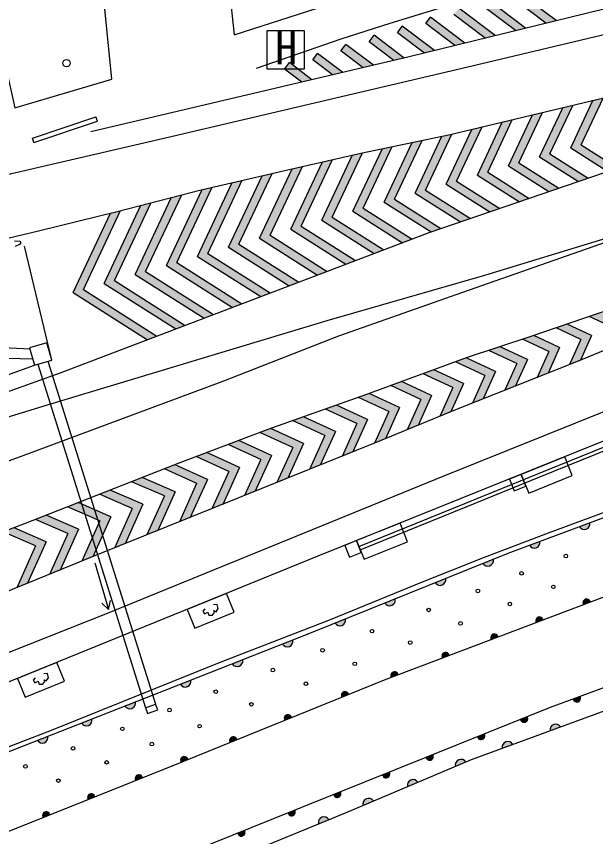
# Model space of a CAD drawing. Units: millimetres at full size, sheet at 1:1000; details may follow other scales. Extents: x -26383562 to 680000, y -222580654 to 380000.
# Drawn here: x 436394 to 468562, y 269193 to 314776 of the extents above; entities that cross this region are included whole.
import ezdxf
from ezdxf.enums import TextEntityAlignment as Align

# ---------------------------------------------------------------- set-up
doc = ezdxf.new("R2010")
doc.units = ezdxf.units.MM
doc.header["$LTSCALE"] = 1000
for name, color, linetype, lineweight in [('M-BGD', 7, 'Continuous', 25), ('M-BGD-EXST', 7, 'Continuous', 25), ('M-STR-STRC', 7, 'Continuous', 25)]:
    doc.layers.add(name, color=color, linetype=linetype, lineweight=lineweight)
doc.styles.add('ＭＳ ゴシック', font='')
doc.styles.get('ＭＳ ゴシック').set_extended_font_data('MS Gothic')

msp = doc.modelspace()

# ---------------------------------------------------------------- hatches: boundary and pattern name
at = {"layer": 'M-BGD'}
for points in [[(468249, 286634), (467662, 286416, 0.84072)], [(465473, 285601), (464886, 285382, 0.84072)], [(462884, 284611), (462304, 284376, 0.84072)], [(460238, 283541), (459658, 283307, 0.84072)], [(457433, 282408), (456853, 282173, 0.84072)], [(467888, 282090), (468263, 282232, 0.4608), (467992, 282381, 0.4608)], [(454673, 281292), (454093, 281058, 0.84072)], [(465267, 281097), (465643, 281239, 0.4608), (465372, 281388, 0.4608)], [(462768, 280150), (463144, 280292, 0.4608), (462873, 280441, 0.4608)], [(451748, 280119), (451166, 279890, 0.84072)], [(460056, 279121), (460431, 279264, 0.4608), (460160, 279412, 0.4608)], [(448965, 279023), (448382, 278793, 0.84072)], [(457214, 278044), (457590, 278187, 0.4608), (457319, 278335, 0.4608)], [(446083, 277887), (445501, 277658, 0.84072)], [(454470, 276943), (454843, 277094, 0.4608), (454568, 277237, 0.4608)], [(467700, 276976), (467323, 276837, 0.4608), (467593, 276686, 0.4608)], [(443007, 276679), (442424, 276450, 0.84072)], [(451300, 275660), (451673, 275811, 0.4608), (451398, 275953, 0.4608)], [(464763, 275850), (464390, 275700, 0.4608), (464664, 275557, 0.4608)], [(440589, 275731), (440006, 275502, 0.84072)], [(466033, 275073), (466621, 275288, 0.84072)], [(462383, 274892), (462010, 274742, 0.4608), (462284, 274599, 0.4608)], [(438142, 274772), (437559, 274544, 0.84072)], [(448264, 274430), (448637, 274581, 0.4608), (448362, 274724, 0.4608)], [(463381, 274099), (463968, 274314, 0.84072)], [(445546, 273330), (445918, 273480, 0.4608), (445644, 273623, 0.4608)], [(459517, 273739), (459144, 273589, 0.4608), (459418, 273446, 0.4608)], [(460777, 273094), (461354, 273337, 0.84072)], [(443018, 272316), (443391, 272466, 0.4608), (443117, 272609, 0.4608)], [(457106, 272769), (456733, 272619, 0.4608), (457008, 272476, 0.4608)], [(458112, 271970), (458689, 272213, 0.84072)], [(454391, 271676), (454018, 271526, 0.4608), (454292, 271383, 0.4608)], [(440375, 271260), (440748, 271409, 0.4608), (440474, 271553, 0.4608)], [(455644, 270929), (456220, 271172, 0.84072)], [(437876, 270262), (438249, 270411, 0.4608), (437975, 270554, 0.4608)], [(451856, 270656), (451483, 270506, 0.4608), (451757, 270363, 0.4608)], [(453170, 269902), (453749, 270140, 0.84072)], [(449062, 269530), (448690, 269380, 0.4608), (448964, 269237, 0.4608)]]:
    msp.add_hatch(color=256, dxfattribs=at).paths.add_polyline_path(points)
at = {"layer": 'M-STR-STRC'}
for points in [[(464104, 316251), (463832, 315892), (465802, 314400), (466364, 314539)], [(462535, 315745), (462263, 315387), (464115, 313984), (464677, 314123)], [(460966, 315240), (460695, 314882), (462428, 313568), (462991, 313707)], [(459397, 314735), (459126, 314376), (460742, 313152), (461304, 313291)], [(457828, 314230), (457557, 313871), (459055, 312736), (459617, 312875)], [(456259, 313725), (455988, 313366), (457359, 312327), (457927, 312461)], [(454691, 313219), (454419, 312861), (455653, 311926), (456222, 312060)], [(453122, 312714), (452850, 312355), (453947, 311524), (454516, 311658)], [(451553, 312209), (451281, 311850), (452241, 311123), (452810, 311257)], [(467754, 307634), (468975, 310234), (468416, 310100), (467179, 307467), (469243, 306156), (469788, 306343)], [(466027, 307132), (467296, 309833), (466736, 309700), (465451, 306965), (467606, 305596), (468152, 305783)], [(464300, 306630), (465616, 309433), (465056, 309300), (463724, 306463), (465970, 305036), (466515, 305223)], [(460845, 305626), (462257, 308632), (461697, 308499), (460269, 305458), (462697, 303916), (463242, 304103)], [(462572, 306128), (463937, 309033), (463377, 308899), (461996, 305961), (464333, 304476), (464879, 304663)], [(459117, 305124), (460577, 308232), (460494, 308212), (460025, 308115), (458541, 304956), (461061, 303356), (461606, 303543)], [(457390, 304621), (458923, 307886), (458372, 307771), (456814, 304454), (459424, 302796), (459970, 302983)], [(455662, 304119), (457270, 307542), (456719, 307428), (455086, 303952), (457845, 302200), (458370, 302400)], [(452207, 303115), (453947, 306818), (453390, 306690), (451632, 302948), (454696, 301002), (455221, 301201)], [(453935, 303617), (455618, 307199), (455532, 307181), (455061, 307073), (453359, 303450), (456270, 301601), (456795, 301801)], [(450480, 302613), (452275, 306435), (451718, 306307), (449904, 302445), (453121, 300402), (453646, 300602)], [(448753, 302111), (450604, 306051), (450047, 305924), (448177, 301943), (451547, 299803), (452072, 300003)], [(447025, 301608), (448932, 305668), (448375, 305540), (446449, 301441), (449972, 299204), (450497, 299404)], [(445298, 301106), (447261, 305285), (446703, 305157), (444722, 300939), (448398, 298604), (448922, 298804)], [(443570, 300604), (445573, 304867), (445007, 304721), (442994, 300437), (446823, 298005), (447348, 298205)], [(441843, 300102), (443876, 304429), (443310, 304283), (441267, 299935), (445248, 297406), (445773, 297606)], [(440115, 299600), (442178, 303991), (441984, 303941), (441614, 303849), (439540, 299432), (443674, 296807), (444199, 297006)], [(470116, 297715), (468832, 298306), (468216, 298095), (469524, 297492), (468934, 296176), (469539, 296426)], [(468338, 297048), (466983, 297672), (466366, 297460), (467745, 296825), (467121, 295433), (467495, 295581), (467723, 295676)], [(466560, 296380), (465133, 297038), (464918, 296964), (464510, 296829), (465967, 296158), (465321, 294716), (465921, 294955)], [(464782, 295713), (463258, 296415), (462632, 296208), (464189, 295491), (463520, 293998), (464120, 294237)], [(463003, 295046), (461382, 295793), (460783, 295573), (462411, 294824), (461719, 293281), (462320, 293520)], [(461225, 294379), (459585, 295134), (458986, 294915), (460632, 294156), (459912, 292549), (460517, 292798)], [(459447, 293711), (457788, 294476), (457189, 294256), (458854, 293489), (458097, 291800), (458702, 292049)], [(457668, 293044), (455991, 293817), (455845, 293764), (455385, 293601), (457076, 292822), (456284, 291054), (456606, 291184), (456887, 291300)], [(455890, 292377), (454169, 293170), (453560, 292955), (455297, 292155), (454478, 290326), (455080, 290569)], [(454112, 291710), (452344, 292524), (451736, 292309), (453519, 291487), (452672, 289598), (453274, 289840)], [(452334, 291043), (450518, 291877), (450361, 291822), (449923, 291655), (451741, 290820), (450867, 288869), (451469, 289112)], [(450555, 290375), (448742, 291207), (448152, 290983), (449962, 290152), (449061, 288141), (449663, 288384)], [(448776, 289706), (446972, 290535), (446381, 290311), (448183, 289483), (447255, 287413), (447857, 287655)], [(445203, 289862), (444621, 289634), (446404, 288815), (445450, 286684), (446052, 286927), (446997, 289038)], [(445212, 288354), (443387, 289149), (442795, 288916), (444615, 288123), (443644, 285956), (444246, 286199)], [(443422, 287661), (441610, 288451), (441017, 288218), (442825, 287430), (441838, 285228), (442440, 285470)], [(441632, 286969), (439832, 287753), (439239, 287520), (441036, 286738), (440031, 284496), (440634, 284741)], [(439842, 286276), (438054, 287055), (437462, 286822), (439246, 286045), (438223, 283761), (438825, 284006)], [(438053, 285583), (436267, 286361), (435664, 286133), (437456, 285352), (436414, 283026), (437017, 283271)]]:
    msp.add_hatch(color=256, dxfattribs=at).paths.add_polyline_path(points)

# ---------------------------------------------------------------- linework, layer by layer
at = {"layer": 'M-BGD'}
for p, q in [((437290, 308013), (440812, 309188)), ((440891, 308950), (440812, 309188)), ((437369, 307776), (440891, 308950)), ((437369, 307776), (437290, 308013)), ((438368, 295677), (436839, 301998)), ((437577, 295448), (443565, 276346)), ((438148, 295613), (444123, 276553)), ((441501, 281822), (441622, 282312)), ((443565, 276346), (444123, 276553)), ((443565, 276346), (443684, 276025)), ((443684, 276025), (444242, 276232)), ((444242, 276232), (444123, 276553))]:
    msp.add_line(p, q, dxfattribs=at)
for points in [[(447638, 321681), (448493, 313756), (459201, 317211), (472129, 321020), (477850, 322704), (477816, 324360)], [(434149, 319343), (436299, 309696), (441703, 311287), (440740, 320951)], [(449723, 311903), (454440, 313520), (457158, 314396), (462116, 315928), (467628, 317564), (471180, 318633), (475889, 319954)], [(561704, 314667), (540086, 311099), (523542, 307919), (513975, 305785), (500788, 302201), (488621, 298460), (472854, 292718), (453130, 284771), (432828, 276509)], [(455418, 285316), (461300, 287708), (465391, 289372), (473079, 292487), (478197, 294458), (482042, 295876), (484289, 296705), (488670, 298190), (492778, 299465), (499145, 301416), (505212, 303131), (512631, 305037), (516994, 306052), (519895, 306717), (521958, 307190), (525171, 307838), (531946, 309017), (537734, 310179), (543467, 311203), (547051, 311893)], [(455494, 285130), (461375, 287523), (465466, 289186), (473153, 292301), (478267, 294271), (482111, 295689), (484356, 296517), (488732, 298000), (492836, 299274), (499201, 301224), (505265, 302938), (512678, 304842), (517039, 305857), (519940, 306522), (522000, 306995), (525208, 307641), (531983, 308821), (537772, 309983), (543503, 311006), (547089, 311697)], [(433560, 272976), (444658, 277326), (452688, 280490), (463701, 284941), (469668, 287162), (477904, 290153), (484756, 292730), (492850, 295742), (493594, 293960), (494256, 294075), (504644, 298056), (514552, 301713), (515733, 302179), (515867, 301966), (516633, 302295), (521549, 303757), (527868, 305342), (533375, 306585), (539532, 307643), (544630, 308315), (549963, 308868), (550296, 309186), (556654, 309950), (562495, 310416)], [(363482, 233533), (386603, 244934), (401596, 252843), (411147, 257498), (423793, 263698), (434655, 268975), (445003, 273110), (456829, 277898), (472653, 283897), (488531, 289553), (504584, 295549), (523273, 302401), (535735, 304871), (544736, 306356), (557794, 307794), (563018, 308257)], [(563768, 304005), (539497, 300957), (532243, 299681), (523711, 297632), (513306, 293820), (497949, 288158), (483337, 282739), (466036, 276363), (450533, 270123), (430366, 261988), (426746, 260445), (420188, 257242), (401506, 247930), (385135, 239853), (365216, 230130)], [(365830, 228926), (395679, 243714), (424929, 258187), (429310, 260201), (440140, 264554), (454667, 270516), (461676, 273473), (486569, 282612), (506080, 289812), (524471, 296512), (542745, 300167), (564289, 302653)], [(433860, 273384), (438343, 275103), (447775, 278908), (453843, 281253), (458944, 283355), (462401, 284724), (465938, 286074), (471007, 287951), (476232, 289855), (485116, 293150), (493177, 296241), (494004, 294451), (494631, 294636), (501658, 297271), (511916, 301048), (515889, 302514)], [(436287, 302294), (436584, 302282), (436639, 302218), (436560, 302096), (436330, 301981)], [(437153, 296277), (434501, 296418), (395460, 290497), (360705, 283273), (350837, 281235), (332252, 278609), (327342, 278228), (319942, 277882), (312305, 277425), (304752, 277314), (296815, 277393), (287396, 277777), (282910, 278058), (271466, 279525), (251158, 282468), (234806, 284952), (229788, 286157), (223223, 288104), (219636, 289298)], [(437315, 295718), (434497, 295793), (395598, 289868), (360766, 282715), (350934, 280696), (332236, 277907), (327338, 277552), (319972, 277163), (312349, 276640), (304759, 276438), (296793, 276517), (287351, 276902), (282826, 277185), (271347, 278657), (251030, 281601), (234638, 284092), (229561, 285310), (222960, 287268), (219359, 288467)], [(350970, 269518), (352317, 269610), (360082, 271132), (369597, 273198), (379466, 275771), (388008, 277997), (395832, 280682), (405340, 283945), (414906, 287270), (424225, 290509), (431688, 293342), (437407, 295399)], [(440752, 284411), (441501, 281822), (441137, 282172)], [(446852, 281844), (446751, 281715), (446836, 281573), (447032, 281659), (447077, 281507), (447280, 281507), (447403, 281651), (447363, 281750), (447480, 281677), (447609, 281861), (447539, 282085), (447347, 282072)], [(437427, 278008), (437325, 277879), (437410, 277738), (437606, 277823), (437652, 277672), (437855, 277672), (437978, 277815), (437937, 277914), (438055, 277841), (438183, 278025), (438114, 278249), (437921, 278237)]]:
    msp.add_lwpolyline(points, dxfattribs=at)
for points in [[(437407, 295399), (438368, 295677), (438090, 296638), (437130, 296360)], [(464852, 288288), (467266, 289261), (466848, 290298), (464433, 289325)], [(464046, 288414), (464695, 288676), (464433, 289325), (463784, 289064)], [(455706, 284603), (458120, 285575), (457702, 286613), (455288, 285640)], [(454900, 284729), (455549, 284991), (455288, 285640), (454638, 285379)], [(446302, 280784), (448485, 281673), (448063, 282709), (445880, 281821)], [(436877, 276949), (439059, 277837), (438638, 278874), (436455, 277985)]]:
    msp.add_lwpolyline(points, close=True, dxfattribs=at)
for centre, radius in [((439177, 312175), 200), ((466910, 284782), 100), ((464453, 283823), 100), ((466218, 283075), 100), ((462025, 282847), 100), ((463800, 282122), 100), ((459289, 281787), 100), ((461064, 281040), 100), ((456146, 280611), 100), ((458267, 279976), 100), ((453399, 279552), 100), ((450640, 278448), 100), ((455185, 278793), 100), ((452472, 277689), 100), ((447465, 277248), 100), ((444896, 276222), 100), ((449441, 276545), 100), ((446571, 275329), 100), ((442278, 275181), 100), ((443919, 274334), 100), ((439544, 274095), 100), ((436896, 273094), 100), ((441407, 273319), 100), ((438726, 272302), 100)]:
    msp.add_circle(centre, radius, dxfattribs=at)
for centre, radius, start, end in [((467936, 286576), 318, 210.3105, 10.5282), ((465160, 285543), 318, 210.3105, 10.5282), ((462574, 284544), 318, 211.8992, 12.1169), ((459927, 283475), 318, 211.8992, 12.1169), ((457122, 282341), 318, 211.8992, 12.1169), ((468064, 282191), 203, 11.7976, 209.721), ((454362, 281225), 318, 211.8992, 12.1169), ((465444, 281198), 203, 11.7976, 209.721), ((462945, 280250), 203, 11.7976, 209.721), ((451437, 280055), 318, 211.3983, 11.6161), ((460232, 279222), 203, 11.7976, 209.721), ((448654, 278959), 318, 211.3983, 11.6161), ((457391, 278145), 203, 11.7976, 209.721), ((445772, 277823), 318, 211.3983, 11.6161), ((454645, 277048), 203, 13.0814, 211.0047), ((467522, 276877), 203, 191.2706, 29.194), ((442696, 276615), 318, 211.2904, 11.5082), ((451475, 275764), 203, 13.0814, 211.0047), ((464588, 275746), 203, 192.961, 30.8844), ((440277, 275667), 318, 211.2904, 11.5082), ((466346, 275129), 318, 30.0504, 190.2681), ((462208, 274788), 203, 192.961, 30.8844), ((437831, 274709), 318, 211.2904, 11.5082), ((448439, 274535), 203, 13.0814, 211.0047), ((463693, 274155), 318, 30.0504, 190.2681), ((445720, 273434), 203, 13.0814, 211.0047), ((459342, 273634), 203, 192.961, 30.8844), ((461086, 273165), 318, 32.7604, 192.9781), ((443192, 272420), 203, 12.8219, 210.7453), ((456932, 272664), 203, 192.961, 30.8844), ((458422, 272041), 318, 32.7604, 192.9781), ((454216, 271571), 203, 192.961, 30.8844), ((440549, 271364), 203, 12.8219, 210.7453), ((455953, 271000), 318, 32.7604, 192.9781), ((438050, 270366), 203, 12.8219, 210.7453), ((451682, 270551), 203, 192.961, 30.8844), ((453480, 269971), 318, 32.2077, 192.4255), ((448888, 269425), 203, 193.0064, 30.9298)]:
    msp.add_arc(centre, radius, start, end, dxfattribs=at)
at = {"layer": 'M-BGD-EXST'}
for p, q in [((452398, 313970), (450298, 313970)), ((450298, 313970), (450298, 311870)), ((452398, 311870), (452398, 313970)), ((450298, 311870), (452398, 311870))]:
    msp.add_line(p, q, dxfattribs=at)
at = {"layer": 'M-STR-STRC'}
for p, q in [((465802, 314400), (463832, 315892)), ((466364, 314539), (464104, 316251)), ((464677, 314123), (462535, 315745)), ((462991, 313707), (460966, 315240)), ((464115, 313984), (462263, 315387)), ((459126, 314376), (459397, 314735)), ((461304, 313291), (459397, 314735)), ((462428, 313568), (460695, 314882)), ((457557, 313871), (457828, 314230)), ((459617, 312875), (457828, 314230)), ((460742, 313152), (459126, 314376)), ((455988, 313366), (456259, 313725)), ((457927, 312461), (456259, 313725)), ((459055, 312736), (457557, 313871)), ((454419, 312861), (454691, 313219)), ((456222, 312060), (454691, 313219)), ((457359, 312327), (455988, 313366)), ((452850, 312355), (453122, 312714)), ((454516, 311658), (453122, 312714)), ((455653, 311926), (454419, 312861)), ((453947, 311524), (452850, 312355)), ((451281, 311850), (451553, 312209)), ((452241, 311123), (451281, 311850)), ((452810, 311257), (451553, 312209)), ((467179, 307467), (468416, 310100)), ((467754, 307634), (468975, 310234)), ((465451, 306965), (466736, 309700)), ((466027, 307132), (467296, 309833)), ((463724, 306463), (465056, 309300)), ((464300, 306630), (465616, 309433)), ((460845, 305626), (462257, 308632)), ((461996, 305961), (463377, 308899)), ((462572, 306128), (463937, 309033)), ((459117, 305124), (460577, 308232)), ((460269, 305458), (461697, 308499)), ((456814, 304454), (458372, 307771)), ((457390, 304621), (458923, 307886)), ((458541, 304956), (460025, 308115)), ((455086, 303952), (456719, 307428)), ((455662, 304119), (457270, 307542)), ((467179, 307467), (469243, 306156)), ((467754, 307634), (469788, 306343)), ((452207, 303115), (453947, 306818)), ((453359, 303450), (455061, 307073)), ((453935, 303617), (455618, 307199)), ((465451, 306965), (467606, 305596)), ((466027, 307132), (468152, 305783)), ((450480, 302613), (452275, 306435)), ((451632, 302948), (453390, 306690)), ((463724, 306463), (465970, 305036)), ((464300, 306630), (466515, 305223)), ((448177, 301943), (450047, 305924)), ((448753, 302111), (450604, 306051)), ((449904, 302445), (451718, 306307)), ((461996, 305961), (464333, 304476)), ((462572, 306128), (464879, 304663)), ((446449, 301441), (448375, 305540)), ((447025, 301608), (448932, 305668)), ((460269, 305458), (462697, 303916)), ((460845, 305626), (463242, 304103)), ((444722, 300939), (446703, 305157)), ((445298, 301106), (447261, 305285)), ((458541, 304956), (461061, 303356)), ((459117, 305124), (461606, 303543)), ((442994, 300437), (445007, 304721)), ((443570, 300604), (445573, 304867)), ((457390, 304621), (459970, 302983)), ((441267, 299935), (443310, 304283)), ((441843, 300102), (443876, 304429)), ((455662, 304119), (458370, 302400)), ((456814, 304454), (459424, 302796)), ((439540, 299432), (441614, 303849)), ((440115, 299600), (442178, 303991)), ((453935, 303617), (456795, 301801)), ((455086, 303952), (457845, 302200)), ((453359, 303450), (456270, 301601)), ((451632, 302948), (454696, 301002)), ((452207, 303115), (455221, 301201)), ((449904, 302445), (453121, 300402)), ((450480, 302613), (453646, 300602)), ((448177, 301943), (451547, 299803)), ((448753, 302111), (452072, 300003)), ((446449, 301441), (449972, 299204)), ((447025, 301608), (450497, 299404)), ((444722, 300939), (448398, 298604)), ((445298, 301106), (448922, 298804)), ((442994, 300437), (446823, 298005)), ((443570, 300604), (447348, 298205)), ((441267, 299935), (445248, 297406)), ((441843, 300102), (445773, 297606)), ((440115, 299600), (444199, 297006)), ((439540, 299432), (443674, 296807)), ((468338, 297048), (466983, 297672)), ((469524, 297492), (468213, 298096)), ((467745, 296825), (466366, 297460)), ((465967, 296158), (464510, 296829)), ((466560, 296380), (465133, 297038)), ((467745, 296825), (467121, 295433)), ((468338, 297048), (467723, 295676)), ((464782, 295713), (463258, 296415)), ((466560, 296380), (465921, 294955)), ((464189, 295491), (462632, 296208)), ((465967, 296158), (465321, 294716)), ((462411, 294824), (460783, 295573)), ((463003, 295046), (461382, 295793)), ((464189, 295491), (463520, 293998)), ((464782, 295713), (464120, 294237)), ((461225, 294379), (459585, 295134)), ((463003, 295046), (462320, 293520)), ((459447, 293711), (457788, 294476)), ((460632, 294156), (458986, 294915)), ((462411, 294824), (461719, 293281)), ((458854, 293489), (457189, 294256)), ((460632, 294156), (459912, 292549)), ((461225, 294379), (460517, 292798)), ((457076, 292822), (455385, 293601)), ((457668, 293044), (455991, 293817)), ((459447, 293711), (458702, 292049)), ((455890, 292377), (454169, 293170)), ((458854, 293489), (458097, 291800)), ((455297, 292155), (453560, 292955)), ((457076, 292822), (456284, 291054)), ((457668, 293044), (456887, 291300)), ((453519, 291487), (451736, 292309)), ((454112, 291710), (452344, 292524)), ((455890, 292377), (455080, 290569)), ((452333, 291043), (450518, 291877)), ((455297, 292155), (454478, 290326)), ((451741, 290820), (449923, 291655)), ((453519, 291487), (452672, 289598)), ((454112, 291710), (453274, 289840)), ((449963, 290151), (448152, 290983)), ((450556, 290374), (448742, 291207)), ((451741, 290820), (450867, 288869)), ((452334, 291043), (451469, 289112)), ((448778, 289705), (446972, 290535)), ((450555, 290375), (449663, 288384)), ((448186, 289482), (446381, 290311)), ((449963, 290153), (449061, 288141)), ((446406, 288814), (444621, 289634)), ((447000, 289036), (445203, 289862)), ((448184, 289486), (447255, 287413)), ((448777, 289708), (447857, 287655)), ((445212, 288354), (443387, 289149)), ((446999, 289041), (446052, 286927)), ((444615, 288123), (442795, 288916)), ((446405, 288816), (445450, 286684)), ((442825, 287430), (441017, 288218)), ((443422, 287661), (441610, 288451)), ((444615, 288123), (443644, 285956)), ((445212, 288354), (444246, 286199)), ((441632, 286969), (439832, 287753)), ((443422, 287661), (442440, 285470)), ((441036, 286738), (439239, 287520)), ((442825, 287430), (441838, 285228)), ((439246, 286045), (437462, 286822)), ((439842, 286276), (438054, 287055)), ((441036, 286738), (440031, 284496)), ((441632, 286969), (440634, 284741)), ((438053, 285583), (436267, 286361)), ((439842, 286276), (438825, 284006)), ((437456, 285352), (435664, 286133)), ((439246, 286045), (438223, 283761)), ((437456, 285352), (436414, 283026)), ((438053, 285583), (437017, 283271))]:
    msp.add_line(p, q, dxfattribs=at)
for points in [[(428674, 304327), (444758, 308045), (461458, 311975), (473711, 314877), (497710, 320344), (514802, 324360), (527079, 327093), (539849, 329777), (547233, 331296), (557822, 333255)], [(510149, 329848), (510140, 327950), (509916, 326855), (509116, 325583), (508169, 324687), (507351, 324189), (506027, 323871), (501747, 322897), (496063, 321660), (490703, 320339), (481391, 318154), (471585, 315827), (458204, 312526), (440520, 308364)], [(427240, 300369), (437618, 302855), (441984, 303941), (446649, 305144), (451537, 306265), (455532, 307181), (460494, 308212), (469876, 310448), (476590, 312097), (482174, 313344), (488700, 314941), (495521, 316433), (501171, 317745), (509843, 319759), (512740, 320497), (519235, 321970), (530582, 324680), (539193, 326549)], [(412018, 285188), (438120, 293184), (453654, 297869), (462410, 300391), (473152, 303674), (476574, 304719), (489970, 308553), (499172, 311187), (505851, 313005), (513240, 314849), (520763, 316653), (529146, 318513), (539822, 320583), (553776, 323360), (559649, 324323)], [(519235, 321970), (504342, 317750), (491188, 313629), (478014, 309158), (459302, 302755), (438855, 294973), (421905, 288866), (412018, 285188)], [(561398, 316119), (536287, 311959), (524728, 309713), (516105, 307798), (511640, 306708), (504476, 304839), (498370, 303102), (488565, 300052), (482041, 297770), (475234, 295234), (469331, 292920), (460075, 289213), (441521, 281624), (428077, 276301)], [(538169, 316331), (510259, 309988), (496825, 306185), (492646, 304921), (485442, 302486), (482643, 301540), (475399, 298846), (467495, 295581), (460790, 292911), (456606, 291184), (440794, 284806), (431108, 280869)], [(510259, 309988), (501110, 307936), (494957, 306487), (490379, 305251), (484061, 303429), (479011, 301746), (472609, 299602), (464918, 296964), (461438, 295813), (455845, 293764), (450361, 291822), (445327, 289911), (436782, 286555), (428673, 283495)], [(477742, 305054), (469835, 302463), (461165, 299426), (454275, 297013), (447898, 294495), (436612, 290295), (422420, 285149)]]:
    msp.add_lwpolyline(points, dxfattribs=at)

# ---------------------------------------------------------------- texts
at = {"layer": 'M-BGD-EXST', "style": 'ＭＳ ゴシック'}
msp.add_text('H', height=1833, dxfattribs=at).set_placement((450751, 311562), align=Align.BOTTOM_LEFT)

doc.saveas('drawing.dxf')
